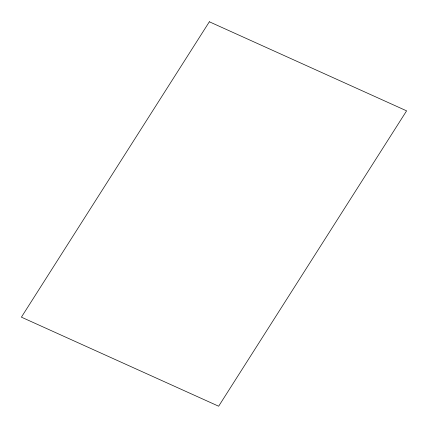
<?xml version="1.0" encoding="UTF-8"?>
<svg xmlns="http://www.w3.org/2000/svg" width="428" height="428" viewBox="0 0 428 428"><rect width="100%" height="100%" fill="white"/><g stroke="black" fill="none" stroke-linecap="round" stroke-linejoin="round"><path stroke-width="0.64" d="M209.351 21.78L21.4 317.159L218.649 406.22L406.6 110.841L209.351 21.78"/></g></svg>
